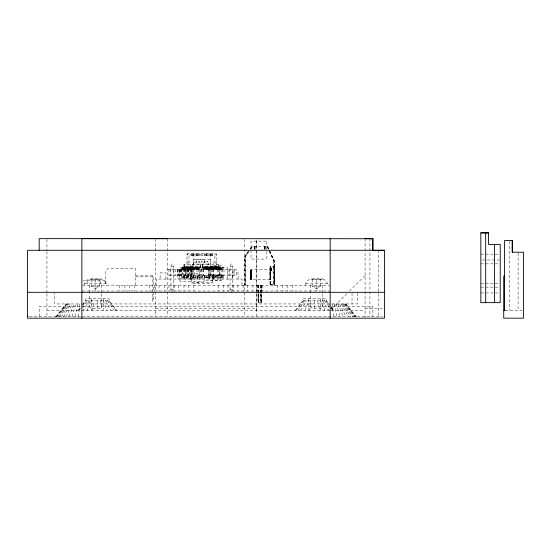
<?xml version="1.0" encoding="UTF-8"?>
<svg xmlns="http://www.w3.org/2000/svg" width="551" height="551" viewBox="0 0 551 551"><rect width="100%" height="100%" fill="white"/><g stroke="black" fill="none" stroke-linecap="round" stroke-linejoin="round"><path stroke-width="0.41" stroke-dasharray="2.75 2.07" d="M39.19 316.515L39.19 306.535L372.841 306.535L372.841 316.515M91.562 279.467L91.562 286.754L95.447 288.69L95.447 286.754M316.584 288.69L320.462 286.754L320.462 279.467A9.126 7.9 90 0 1 316.577 279.502A9.126 7.9 -90 0 1 312.699 279.502L312.706 286.754L316.584 288.69L316.584 286.754M250.953 272.876L250.912 279.784L251.118 275.342M251.036 275.293L250.98 279.419M251.036 274.198L251.077 269.756L251.111 272.759M258.309 302.699L258.35 293.531M258.329 292.698L258.364 285.198M258.577 302.699L258.612 293.531M258.591 292.698L258.626 285.198M261.057 302.699L261.091 293.531M261.071 292.698L261.105 285.198M261.319 302.699L261.36 293.531M261.339 292.698L261.374 285.198M270.245 275.342L270.204 279.777L270.162 275.514M270.162 274.198L270.21 269.756L270.245 274.026M270.355 272.876L270.307 279.784L270.431 275.293M270.431 274.198L270.479 269.756L270.513 272.759M270.513 275.342L270.486 279.391M270.699 275.293L270.665 279.715L250.643 279.784L250.657 269.749L270.665 269.714L270.699 273.978M270.617 274.15L270.665 269.714M250.774 271.767L250.801 279.777L250.815 269.756L250.884 271.808M250.877 272.965L251.001 269.714L250.939 278.682M270.279 272.965L270.396 269.714L270.341 278.682M270.279 271.808L270.327 270.059M250.891 270.851L250.932 270.059M251.091 279.391L251.07 279.777L250.953 274.15M270.41 279.35L270.465 279.777L270.348 275.472M78.497 316.501L79.84 303.945M92.361 310.42L94.373 300.715M309.628 310.42L311.632 300.715M75.191 316.501L77.849 303.945M221.523 275.5L221.041 277.38L220.49 277.38M182.216 268.943L182.76 266.774L200.592 266.774L200.592 267.201L180.742 267.235L180.742 269.294M182.374 269.329L182.925 267.159L200.592 267.159M183.311 268.943L183.862 266.774M183.476 269.329L184.02 267.159M184.406 268.943L184.957 266.774M184.571 269.329L185.122 267.159M186.052 266.774L185.508 268.943L183.586 268.943M185.666 269.329L186.217 267.159M186.603 268.943L187.154 266.774M186.768 269.329L187.312 267.159M188.249 266.774L187.698 268.943L185.783 268.902L185.783 269.329M187.863 269.329L188.414 267.159M188.8 268.943L189.344 266.774M188.959 269.329L189.51 267.159M189.895 268.943L190.446 266.774M190.605 267.159L190.061 269.329L190.088 275.5M190.99 268.943L191.541 266.774M191.156 269.329L191.707 267.159M192.092 268.943L192.636 266.774M192.802 267.159L192.251 269.329L192.292 262.875L208.333 262.875L208.333 269.294L207.81 267.159M193.187 268.943L193.738 266.774M193.353 269.329L193.897 267.159M194.834 266.774L194.283 268.943L192.361 268.943M194.448 269.329L194.999 267.159M195.385 268.943L195.929 266.774M195.543 269.329L196.094 267.159M197.031 266.774L196.48 268.943L194.558 268.943M196.645 269.329L197.189 267.159M197.575 268.943L198.126 266.774M197.74 269.329L198.291 267.159M199.221 266.774L198.677 268.943L196.755 268.902L196.755 269.329M198.835 269.329L199.386 267.159M204.696 275.5L204.696 278.951L203.925 281.706L180.26 281.706L179.481 278.951L179.447 269.294M250.643 279.784L250.657 269.749M71.967 316.598L75.928 303.945M91.562 300.715L87.685 310.42L87.685 306.535M304.944 310.42L308.829 300.715M68.937 316.598L74.109 303.945M84.468 285.198C84.654 276.512 96.232 278.978 101.756 278.992C104.153 279.991 106.853 282.326 106.426 285.198M305.605 285.198C305.791 276.512 317.376 278.978 322.893 278.992M270.651 279.736L270.617 275.472M66.079 316.68L72.422 303.945M170.934 266.305L172.153 263.86L173.379 266.305L173.379 289.736L172.153 292.182L170.934 289.736L170.934 266.305L173.379 266.305M230.056 266.305L231.282 263.86L232.501 266.305L232.501 289.736L231.282 292.182L230.056 289.736L230.056 266.305L232.501 266.305M214.621 275.5L212.197 279.378L213.196 279.378L214.966 276.079L217.046 276.079L217.046 275.5M89.152 300.715L83.669 310.42L83.669 306.535M300.929 310.42L306.418 300.715M63.489 316.756L70.893 303.945M61.244 316.756L69.557 303.945M82.505 307.644L87.306 300.715M297.843 310.42L304.565 300.715M59.308 316.818L68.427 303.945M244.754 285.246L244.754 256.194L248.108 251.642M250.023 249.045L251.945 246.449L267.731 246.449L274.591 261.243L274.591 285.246L274.439 266.774M248.377 251.642L245.016 256.194L245.016 285.246M250.292 249.045L252.206 246.449M248.584 251.642L245.229 256.194L245.229 285.246M250.505 249.045L252.42 246.449M245.498 285.246L245.498 256.194L248.852 251.642M250.767 249.045L252.689 246.449M57.8 316.818L67.532 303.945M78.648 310.42L80.646 307.83M82.643 305.247L86.142 300.715M295.908 310.42L303.401 300.715M56.657 316.88L66.878 303.945M77.987 310.42L80.57 307.183M82.643 304.6L85.742 300.715L85.742 298.78L109.022 298.78L109.022 300.715L116.784 310.42M295.246 310.42L303.009 300.715L303.009 298.78L326.282 298.78L326.282 300.715L329.388 304.6M55.988 316.88L66.478 303.945M55.768 316.88L66.347 303.945M216.846 261.532L214.911 263.474L214.911 269.294M331.365 309.214L347.02 293.559M349.43 291.155L365.079 275.5M212.266 275.5L212.218 282.484L211.026 283.262L192.389 283.262L191.555 282.484L191.61 269.294L191.665 275.5M99.325 279.77L100.874 278.992M95.447 288.69L99.325 286.754L99.325 279.467A9.126 7.9 -90 0 1 95.44 279.502A9.126 7.9 90 0 1 91.556 279.502A9.126 7.9 -90 0 0 95.454 279.502A9.126 7.9 90 0 0 99.332 279.502M320.462 279.77L322.018 278.992M186.975 269.294L186.975 254.858L187.519 253.921A2.046 1.446 -90 0 1 188.063 253.777L215.765 253.777A2.046 1.446 -90 0 1 216.309 253.915L216.846 254.858L216.846 269.294M480.83 254.163L499.385 254.163M244.754 256.194L245.498 256.194M482.518 259.982L499.385 259.982M266.987 246.449L273.847 261.243L274.591 261.243M480.83 263.86L499.385 263.86M274.577 266.774L269.976 266.815L270.031 285.246M222.845 267.235L202.417 267.201L202.417 266.808M186.975 267.738L183.097 267.738L183.097 269.294M270.183 268.061L271.457 268.013L271.457 270.672L270.024 270.686M180.742 268.13L185.591 268.13M193.911 268.13L198.759 268.13M207.458 268.13L212.314 268.13M217.996 268.13L222.845 268.13M270.024 268.144L271.113 268.144M192.292 268.757L189.613 268.757L189.613 269.294M208.333 268.757L211.012 268.757L211.012 269.294M181.389 268.943L183.311 268.902M187.974 268.943L189.895 268.902M190.171 268.943L192.092 268.902M167.228 269.294L236.207 269.294L236.207 275.5L167.228 275.5M221.103 274.26L210.303 274.26L210.33 277.828M135.594 275.858L153.274 275.858L153.274 301.073L152.276 301.073L152.276 275.858M181.809 276.471L184.523 276.471M186.272 276.471L197.912 276.471M199.655 276.471L202.369 276.471M135.594 276.857L152.276 276.857M209.573 277.38L209.029 277.38L208.547 275.5M181.809 277.986L184.523 277.986M186.272 277.986L197.912 277.986M199.655 277.986L202.369 277.986M191.631 278.799L190.977 278.799L189.207 275.5L189.2 269.294M179.481 278.951L204.696 278.951M191.631 279.378L190.625 279.378L188.862 276.079L186.782 276.079L186.837 269.294M82.843 280.858L105.565 280.858M191.555 282.484L212.218 282.484M480.83 283.262L499.385 283.262M84.468 283.648L106.426 283.648M305.605 283.648L327.563 283.648L327.563 285.198M270.321 284.226L274.577 284.226M269.976 284.275L274.426 284.275M82.326 285.198L329.705 285.198M91.562 286.754L99.325 286.754M312.706 286.754L320.462 286.754M480.83 287.14L499.385 287.14M170.934 289.736L173.379 289.736M230.056 289.736L232.501 289.736M82.326 291.018L329.705 291.018M480.83 292.96L499.385 292.96M152.276 298.208L153.274 298.208M85.742 300.715L109.022 300.715M303.009 300.715L326.282 300.715M261.339 302.699L257.93 302.699L257.93 293.559M155.582 308.477L256.449 308.477M365.079 308.477L383.648 308.477M46.952 310.42L80.584 310.42M81.355 310.42L330.676 310.42M331.013 310.42L365.079 310.42M505.329 310.42L521.921 310.42M266.099 314.862L266.112 315.427M29.403 316.24L382.628 316.24M322.907 278.992L324.229 279.543L327.019 282.326L327.563 283.648M311.157 278.992L312.706 279.77M90.013 278.992L91.562 279.77M186.975 261.532L188.917 263.474L188.917 269.294M345.684 303.945L356.263 316.88M345.553 303.945L356.042 316.88M331.454 307.183L334.044 310.42M345.153 303.945L355.374 316.88M325.889 300.715L329.388 305.247M331.385 307.83L333.383 310.42M108.63 300.715L116.123 310.42M344.499 303.945L354.231 316.818M343.604 303.945L352.723 316.818M324.725 300.715L329.043 306.955M107.466 300.715L114.181 310.42M342.474 303.945L350.787 316.756M341.138 303.945L348.542 316.756M322.872 300.715L328.362 310.42L328.362 306.535M105.613 300.715L111.102 310.42M339.609 303.945L345.952 316.68M267.462 246.449L274.322 261.243L274.364 285.246M267.256 246.449L274.116 261.243L274.102 285.246M337.921 303.945L343.094 316.598M320.462 300.715L324.346 310.42L324.346 306.535M103.202 300.715L107.08 310.42M336.103 303.945L340.063 316.598M220.793 268.943L220.248 266.808L202.21 266.774L202.21 267.159L219.883 267.159L220.428 269.294M220.042 266.774L220.593 268.902M220.083 267.201L220.634 269.329M219.146 266.808L219.697 268.943M218.947 266.774L219.498 268.902M218.988 267.201L219.532 269.329L219.553 275.5M218.781 267.159L219.332 269.294M218.051 266.808L218.602 268.943M218.437 269.329L217.852 266.774L217.776 267.201M217.686 267.159L218.237 269.294M216.956 266.808L217.5 268.943M216.75 266.774L217.342 269.329M216.591 267.159L217.135 269.294M215.854 266.808L216.405 268.943M215.655 266.774L216.206 268.902M215.696 267.201L216.24 269.329M215.489 267.159L216.04 269.294M214.759 266.808L215.31 268.943M214.559 266.774L215.104 268.902M214.594 267.201L215.145 269.329M214.394 267.159L214.945 269.294M213.664 266.808L214.208 268.943M214.05 269.329L213.457 266.774L213.389 267.201M213.299 267.159L213.843 269.294M212.562 266.808L213.113 268.943M212.362 266.774L212.948 269.329M212.197 267.159L212.748 269.294M211.467 266.808L212.018 268.943M211.267 266.774L211.811 268.902M211.302 267.201L211.853 269.329M211.102 267.159L211.653 269.294M210.372 266.808L210.916 268.943M210.165 266.774L210.716 268.902M210.206 267.201L210.757 269.329M210.007 267.159L210.551 269.294L210.585 275.5M209.27 266.808L209.821 268.943M209.655 269.329L209.07 266.774L209.001 267.201M208.905 267.159L209.456 269.294M208.175 266.808L208.726 268.943M207.975 266.774L208.519 268.902M208.009 267.201L208.56 269.329M207.08 266.808L207.624 268.943M206.873 266.774L207.424 268.902M206.914 267.201L207.465 269.329L207.458 267.235M206.715 267.159L207.259 269.294M205.978 266.808L206.529 268.943M205.778 266.774L206.329 268.902M205.819 267.201L206.363 269.329M205.613 267.159L206.164 269.294M204.882 266.808L205.433 268.943M205.268 269.329L204.683 266.774L204.607 267.201M204.517 267.159L205.068 269.294M203.787 266.808L204.331 268.943M203.581 266.774L204.132 268.902L221.619 268.943L221.619 269.329M203.622 267.201L204.173 269.329M203.422 267.159L203.966 269.294M334.181 303.945L336.84 316.501M317.658 300.715L319.663 310.42M100.399 300.715L102.403 310.42M332.191 303.945L333.527 316.501M270.417 270.672L270.513 274.026M270.445 278.82L270.431 275.514M251.015 270.672L251.118 274.026M251.049 278.82L251.036 273.978M256.449 310.42L256.394 239.492L256.394 250.285M518.098 253.081L518.098 310.42M509.365 241.434L509.365 310.42M378.661 250.285L378.661 316.24M369.928 238.645L369.928 316.24M365.079 238.645L365.079 318.175M357.323 293.132L357.323 303.945L54.707 303.945L54.707 293.132M352.041 293.132L352.041 303.945M331.447 306.535L331.447 310.42M322.404 285.198L322.404 292.884M322.404 293.731L322.404 306.535L320.462 308.477L312.713 308.477L310.764 306.535L310.764 293.731M320.462 298.78L320.462 310.42M312.699 279.502A9.126 7.9 90 0 0 316.591 279.502L316.584 291.018M314.649 300.715L314.649 310.42M310.764 285.198L310.764 292.884M308.829 298.78L308.829 310.42M292.395 285.198L292.395 291.018M287.161 285.198L287.161 291.018M282.539 285.198L282.539 291.018M277.305 285.198L277.305 291.018M274.267 266.815L274.205 285.246M273.999 266.815L274.067 285.246M273.854 266.815L273.943 285.246M273.847 261.243L273.847 285.246M271.416 268.013L271.416 270.672M271.23 268.061L271.271 270.713M271.147 268.013L271.113 270.686M271.009 268.061L271.009 270.713M270.961 268.061L270.961 270.713M270.851 268.144L270.796 270.686M270.727 266.774L270.672 285.246M270.589 266.774L270.541 284.275M270.465 266.774L270.486 285.246M270.321 266.774L270.3 285.246M270.245 266.815L270.217 285.246M270.135 266.815L270.121 284.275M265.169 246.449L265.169 250.326M265.01 246.449L264.9 250.326M264.852 246.449L264.852 250.326M264.749 246.449L264.749 250.326M264.583 246.449L264.583 250.326M262.834 285.198L262.834 291.018M261.188 285.246L261.167 292.726L261.071 285.246M261.188 293.559L261.167 302.699L261.071 293.559M260.919 285.246L260.919 292.726M260.919 293.559L260.919 302.699M260.83 285.246L260.802 292.726M260.83 293.559L260.802 302.699M258.419 285.246L258.447 292.726M258.447 293.559L258.419 302.699M258.157 285.246L258.178 292.726M258.199 293.559L258.219 302.699M257.951 285.246L257.951 292.726M257.592 285.198L257.592 291.018M256.449 251.139L256.449 316.24M255.079 246.449L255.079 250.326M254.927 246.449L254.927 250.326M254.817 246.449L254.817 250.326M254.769 246.449L254.769 250.326M254.658 246.449L254.658 250.326M254.5 246.449L254.5 250.326M252.978 285.198L252.978 291.018M247.743 285.198L247.743 291.018M244.809 239.492L244.809 316.24M243.122 285.198L243.122 291.018M241.985 285.273L241.985 279.068L156.243 279.068L156.243 285.273M238.108 279.068L238.108 272.862L232.288 272.862L232.288 279.068M237.887 285.198L237.887 291.018M234.485 269.294L234.485 275.5M233.273 285.198L233.273 291.018M233.052 269.294L233.052 275.5M229.505 269.294L229.505 275.5M228.073 269.294L228.073 275.5M228.031 285.198L228.031 291.018M227.439 279.068L227.439 267.662L202.024 267.662L202.024 279.068M223.988 269.294L223.988 275.5M223.589 269.294L223.589 267.738L211.157 267.738L211.157 269.294M223.403 275.5L223.403 277.422L218.065 277.422L218.065 275.5M223.417 285.198L223.417 291.018M222.976 279.068L222.976 276.898L208.43 276.898L208.43 279.068M222.845 269.294L222.88 266.188L222.487 265.802L212.259 265.802L211.866 267.738M222.604 275.5L221.647 278.152L208.43 278.152L207.472 275.5M222.411 269.294L222.411 275.5M221.13 269.294L221.103 276.898M220.731 267.738L220.731 269.294M220.524 268.943L220.524 269.329M220.317 268.902L220.317 269.294M220.021 267.738L220.042 275.5M219.456 268.13L219.45 269.294L219.422 268.943M219.222 268.902L219.257 275.5M219.167 269.294L219.167 264.638L183.841 264.638L183.834 269.294M218.878 266.808L218.878 267.201M218.781 264.638L218.788 269.294M218.671 266.774L218.671 267.159M218.471 269.294L218.471 275.5M218.327 268.943L218.327 269.329M218.175 285.198L218.175 291.018M218.127 268.902L218.127 269.294M217.996 267.235L217.996 269.294M217.679 269.294L217.679 275.5M217.576 266.774L217.576 267.159M217.528 275.5L217.528 277.828L205.117 277.828L205.117 275.5M217.232 268.943L217.232 269.329M217.025 268.902L217.025 269.294M216.681 266.808L216.681 267.201M216.481 266.774L216.481 267.159M216.536 275.5L216.536 277.828M216.13 268.943L216.13 269.329M215.93 268.902L215.93 269.294M215.586 266.808L215.586 267.201M215.379 266.774L215.379 267.159M215.372 275.5L215.372 277.828M215.035 268.943L215.035 269.329M214.835 268.902L214.835 269.294M214.725 267.738L214.725 269.294M214.484 266.808L214.484 267.201M214.284 266.774L214.284 267.159M213.94 268.943L213.94 269.329M213.733 268.902L213.74 275.5M213.43 275.5L213.43 277.828M213.347 269.294L213.347 275.5M213.189 266.774L213.189 267.159M212.838 268.943L212.838 269.329M212.893 275.5L212.893 280.845L206.315 280.845L206.315 275.5M212.776 253.777L212.776 255.712M212.638 268.902L212.638 269.294M212.293 266.808L212.314 269.294M212.163 269.294L212.163 275.5M212.087 266.774L212.087 267.159M211.825 269.294L211.825 275.5M211.742 268.943L211.742 269.329M211.612 253.777L211.612 255.712M211.543 268.902L211.543 269.294M211.191 266.808L211.191 267.201M211.185 275.5L211.185 277.422L205.847 277.422L205.847 275.5M210.992 266.774L210.992 267.159M210.854 268.13L210.861 269.294M210.64 253.777L210.647 269.329M210.441 268.902L210.489 275.5M210.062 253.777L210.062 255.712M210.096 266.808L210.096 267.201M209.897 266.774L209.897 267.159M209.8 269.294L209.8 275.5M209.545 268.943L209.545 269.329M209.346 268.902L209.346 269.294M209.166 275.5L209.166 277.828M209.056 267.352L209.008 275.5M208.898 253.777L208.898 255.712M208.919 268.13L208.912 275.5M208.795 266.774L208.795 267.159M208.677 269.294L208.677 275.5M208.45 268.943L208.45 269.329M208.25 268.902L208.25 269.294M207.899 266.808L207.899 267.201M207.699 266.774L207.699 267.159M207.355 268.943L207.355 269.329M207.224 275.5L207.224 277.828M207.148 268.902L207.148 269.294M206.956 253.777L206.956 255.712M206.804 266.808L206.804 267.201M206.604 266.774L206.604 267.159M206.253 268.943L206.253 269.329M206.177 253.777L206.177 255.712M206.053 268.902L206.053 269.294M206.06 275.5L206.06 277.828M205.881 267.352L205.881 269.294M205.709 266.808L205.709 267.201M205.502 266.774L205.502 267.159M205.158 268.943L205.158 269.329M205.013 253.777L205.013 255.712M204.958 268.902L204.958 269.294M204.6 275.5L204.6 277.428L199.248 277.428L199.255 269.294M204.407 266.774L204.407 267.159M204.325 262.875L204.325 259.259L196.301 259.259L196.301 262.875M204.29 267.352L204.29 269.294M204.242 253.777L204.242 255.712M203.512 266.808L203.512 267.201M203.491 269.294L203.491 275.5M203.312 266.774L203.312 267.159M203.195 269.294L203.195 275.5M202.706 267.352L202.706 269.294M202.499 264.638L202.499 269.294M202.369 275.5L202.369 278.951M202.279 264.638L202.279 269.294M201.618 269.294L201.618 275.5M201.115 267.352L201.115 269.294M200.826 269.294L200.826 275.5M200.681 264.638L200.681 269.294M200.468 264.638L200.468 269.294M199.944 269.294L199.944 275.5M199.586 253.777L199.586 255.712M199.655 275.5L199.655 278.951M199.496 266.774L199.496 267.201M199.531 267.352L199.531 269.294M198.808 253.777L198.808 255.712M198.883 283.262L198.883 282.642L194.703 282.642L194.703 283.262M198.759 267.235L198.759 269.294M198.567 269.294L198.567 275.5M198.477 275.5L198.477 277.422L193.146 277.422L193.146 275.5M198.401 266.774L198.401 267.201M197.947 267.352L197.947 269.294M197.912 275.5L197.912 278.951M197.85 268.902L197.85 269.329M197.644 253.777L197.644 255.712M197.299 266.774L197.299 267.201M197.306 268.13L197.313 269.294M197.368 279.068L197.368 273.441L178.744 273.441L178.744 279.068M196.989 269.294L196.989 275.5M196.865 253.777L196.865 255.712M196.356 267.352L196.356 269.294M196.204 266.774L196.204 267.201M195.88 275.5L195.88 277.828L183.469 277.828L183.469 275.5M195.653 268.902L195.653 269.329M195.371 268.13L195.371 269.294M195.109 266.774L195.109 267.201M194.93 253.777L194.93 255.712M194.889 275.5L194.889 277.828M194.772 267.352L194.758 275.5M194.558 268.902L194.558 269.329M194.007 266.774L194.007 267.201M193.911 267.235L193.911 269.294M193.856 285.198L193.856 291.018M193.766 253.777L193.766 255.712M193.635 269.294L193.725 277.828M193.463 268.902L193.463 269.329M193.449 275.5L193.449 278.951M193.181 253.777L193.181 269.294M192.912 266.774L192.912 267.201M192.905 279.068L192.905 270.148L177.195 270.148L177.195 279.068M192.65 269.294L192.65 275.5M192.361 268.902L192.361 269.329M192.209 253.777L192.209 255.712M191.817 266.774L191.817 267.201M191.865 269.294L191.782 277.828M191.266 268.902L191.266 269.329M191.045 253.777L191.045 255.712M191.073 269.294L191.073 275.5M190.715 266.774L190.715 267.201M190.736 275.5L190.736 278.951M190.618 275.5L190.618 277.828M190.288 269.294L190.288 275.5M190.171 268.902L190.171 269.329M189.62 266.774L189.62 267.201M189.069 268.902L189.069 269.329M188.711 269.294L188.683 277.828M188.614 285.198L188.614 291.018M188.525 266.774L188.525 267.201M188.414 269.294L188.414 275.5M188.311 269.294L188.311 275.5M187.974 268.902L187.974 269.329M187.829 275.5L187.829 277.422L182.498 277.422L182.491 268.902M187.629 269.294L187.629 275.5M187.43 266.774L187.43 267.201M187.519 275.5L187.519 277.828M187.133 269.294L187.133 275.5M186.879 268.902L186.879 269.329M186.328 266.774L186.328 267.201M186.272 275.5L186.272 278.951M185.852 269.294L185.852 275.5M185.591 267.235L185.577 277.828M185.26 269.294L185.26 275.5M185.232 266.774L185.232 267.201M185.033 267.738L185.033 269.294M184.681 268.902L184.681 269.329M184.523 275.5L184.523 278.951M184.413 275.5L184.413 277.828M184.206 264.638L184.275 275.5M184.179 264.638L184.137 269.294M184.082 269.294L184.082 275.5M184 285.198L184 291.018M183.683 269.294L183.683 275.5M183.586 268.902L183.586 269.329M182.202 268.13L182.195 269.294M181.809 275.5L181.809 278.951M181.389 268.902L181.389 269.329M181.224 269.294L181.224 275.5M181.024 269.294L181.024 275.5M180.928 269.294L180.928 275.5M180.528 269.294L180.528 275.5M179.647 269.294L179.647 275.5M179.054 269.294L179.054 275.5M178.958 269.294L178.958 275.5M178.758 285.198L178.758 291.018M177.477 269.294L177.477 275.5M175.356 269.294L175.356 275.5M174.144 285.198L174.144 291.018M173.93 269.294L173.93 275.5M170.383 269.294L170.383 275.5M168.95 269.294L168.95 275.5M168.909 285.198L168.909 291.018M167.215 238.728L167.215 316.24M165.947 279.068L165.947 272.862L160.127 272.862L160.127 279.068M164.288 285.198L164.288 291.018M159.053 285.198L159.053 291.018M155.582 238.728L155.582 316.24M154.438 285.198L154.438 291.018M149.197 285.198L149.197 291.018M135.594 285.198L135.594 268.516L108.127 268.516L105.565 271.085L105.565 285.198M134.726 285.198L134.726 291.018M129.492 285.198L129.492 291.018M124.87 285.198L124.87 291.018M119.636 285.198L119.636 291.018M103.202 298.78L103.202 310.42M101.267 285.198L101.267 292.884M101.267 293.731L101.267 306.535L99.325 308.477L91.576 308.477L89.627 306.535L89.627 293.731M100.537 280.858L100.537 285.198M97.382 300.715L97.382 310.42M95.447 279.467L95.447 291.018M91.562 298.78L91.562 310.42M89.627 285.198L89.627 292.884M87.23 280.858L87.23 285.198M46.952 239.506L46.952 250.677M46.952 251.531L46.952 292.788M46.952 293.649L46.952 318.175M188.063 253.777A1.088 1.088 0 0 0 186.975 254.858L216.846 254.858A1.088 1.088 0 0 0 215.765 253.777M320.468 279.502A9.126 7.9 -90 0 1 316.577 279.502M251.304 275.293L251.256 279.736L251.263 269.714L251.304 275.293M270.011 272.965L270.045 279.784L270.052 269.749L270.011 272.965M220.565 278.152L220.428 280.418L209.704 280.418L209.711 275.886L220.345 275.886L220.565 278.152M195.956 261.394C196.617 263.468 197.568 259.927 195.956 261.394M198.67 261.394C199.338 263.468 200.282 259.927 198.67 261.394M201.384 261.394C202.052 263.468 203.002 259.927 201.384 261.394M204.104 261.394C204.765 263.468 205.716 259.927 204.104 261.394M206.818 261.394C207.486 263.468 208.43 259.927 206.818 261.394M214.911 261.532L212.968 263.474L212.968 267.352L190.853 267.352L190.853 263.474L188.917 261.532L188.917 255.712L214.911 255.712L214.911 261.532M266.154 241.111L251.015 241.111L251.015 259.073L266.154 259.073L266.154 241.111M210.448 259.597L193.373 259.597L193.373 264.108L210.448 264.108L210.448 259.597M221.35 275.755L215.455 275.755L215.455 280.542L221.35 280.542L221.35 275.755M221.412 269.294L221.392 268.13L221.392 269.294"/><path stroke-width="0.83" d="M39.19 250.285L39.19 238.645L372.841 238.728L365.079 238.645M330.166 238.645L330.166 318.175M372.841 250.368L372.841 238.645L372.841 250.368L384.481 250.285L384.481 318.175L27.55 318.175L27.55 250.285L384.481 250.285M504.516 275.5L503.717 276.299L503.717 318.175L523.45 318.175L523.45 252.22L512.278 252.22L512.278 240.58L504.516 240.58L504.516 310.42M480.83 232.825L488.585 232.825L488.585 244.465L500.225 244.465L500.225 302.657L480.83 302.657L480.83 232.825L488.585 232.908M81.865 318.175L81.865 238.645L167.215 238.645M27.55 292.305L384.481 292.305M503.717 310.42L505.329 310.42M27.55 316.24L28.018 316.24M512.278 240.58L512.278 252.22M494.405 244.465L494.405 302.657M485.679 232.825L485.679 302.657"/></g></svg>
